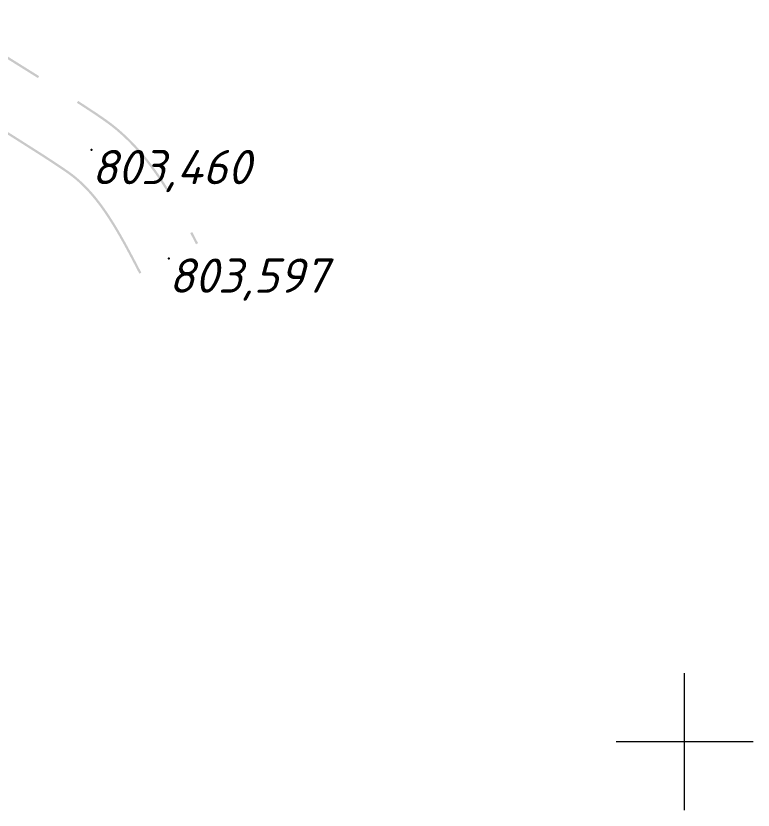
# Model space of a CAD drawing. Header units: metres. Extents: x 629572 to 645168, y 4785785 to 4790166.
# Drawn here: x 635270.7 to 635303, y 4787997 to 4788031.79 of the extents above; entities that cross this region are included whole.
import ezdxf

# ---------------------------------------------------------------- set-up
doc = ezdxf.new("R2010")
doc.units = ezdxf.units.M
doc.layers.get('0').update_dxf_attribs({"linetype": 'CONTINUOUS'})
for name, color, linetype in [('Дороги  грунтовые_полевые и лесные', 7, 'CONTINUOUS'), ('Нурсултан', 7, 'CONTINUOUS'), ('Сетка координатная', 7, 'CONTINUOUS')]:
    doc.layers.add(name, color=color, linetype=linetype)
doc.styles.add('ISOCPEUR', font='isocpeui.ttf')

# ---------------------------------------------------------------- blocks, each defined once
blk = doc.blocks.new('Крест')
at = {"color": 0, "linetype": 'Continuous', "lineweight": 0, "flags": 128}
for points in [[(0, -1), (0, 1)], [(-1, 0), (1, 0)]]:
    blk.add_lwpolyline(points, dxfattribs=at)

msp = doc.modelspace()

# ---------------------------------------------------------------- hatches: boundary and pattern name
at = {"layer": 'Дороги  грунтовые_полевые и лесные'}
for points in [[(635271.725, 4788029.146), (635270.637, 4788029.827), (635270.634, 4788029.829), (635270.631, 4788029.831), (635267.47, 4788031.786), (635267.417, 4788031.701), (635270.578, 4788029.746), (635270.581, 4788029.744), (635270.584, 4788029.742), (635271.672, 4788029.062)], [(635271.91, 4788025.713), (635271.788, 4788025.792), (635271.788, 4788025.792), (635271.778, 4788025.798), (635271.778, 4788025.798), (635270.581, 4788026.559), (635270.581, 4788026.559), (635270.573, 4788026.564), (635270.573, 4788026.564), (635269.158, 4788027.45), (635269.158, 4788027.45), (635269.155, 4788027.452), (635269.152, 4788027.454), (635269.152, 4788027.454), (635265.997, 4788029.405), (635265.944, 4788029.32), (635269.102, 4788027.367), (635270.523, 4788026.477), (635271.729, 4788025.711), (635271.855, 4788025.629)], [(635277.398, 4788024.165), (635277.156, 4788024.547), (635277.136, 4788024.578), (635277, 4788024.781), (635276.984, 4788024.804), (635276.844, 4788025.003), (635276.827, 4788025.028), (635276.684, 4788025.224), (635276.664, 4788025.25), (635276.517, 4788025.441), (635276.506, 4788025.455), (635276.495, 4788025.469), (635276.344, 4788025.656), (635276.32, 4788025.686), (635276.165, 4788025.868), (635276.139, 4788025.898), (635275.979, 4788026.076), (635275.95, 4788026.108), (635275.785, 4788026.28), (635275.754, 4788026.312), (635275.584, 4788026.479), (635275.55, 4788026.512), (635275.374, 4788026.674), (635275.337, 4788026.707), (635275.157, 4788026.862), (635275.117, 4788026.895), (635274.93, 4788027.045), (635274.905, 4788027.065), (635274.879, 4788027.084), (635274.638, 4788027.26), (635274.603, 4788027.285), (635274.265, 4788027.517), (635274.246, 4788027.529), (635273.819, 4788027.812), (635273.808, 4788027.819), (635273.433, 4788028.062), (635273.379, 4788027.978), (635273.753, 4788027.736), (635273.764, 4788027.728), (635274.19, 4788027.446), (635274.208, 4788027.434), (635274.546, 4788027.202), (635274.579, 4788027.179), (635274.82, 4788027.004), (635274.844, 4788026.986), (635274.868, 4788026.967), (635275.054, 4788026.817), (635275.091, 4788026.787), (635275.272, 4788026.631), (635275.307, 4788026.6), (635275.482, 4788026.439), (635275.514, 4788026.408), (635275.683, 4788026.241), (635275.713, 4788026.211), (635275.877, 4788026.038), (635275.904, 4788026.009), (635276.064, 4788025.832), (635276.089, 4788025.803), (635276.244, 4788025.621), (635276.267, 4788025.594), (635276.417, 4788025.406), (635276.428, 4788025.394), (635276.438, 4788025.381), (635276.585, 4788025.189), (635276.603, 4788025.165), (635276.746, 4788024.969), (635276.762, 4788024.946), (635276.902, 4788024.747), (635276.917, 4788024.725), (635277.053, 4788024.522), (635277.072, 4788024.493), (635277.314, 4788024.111)], [(635275.954, 4788021.013), (635275.744, 4788021.411), (635275.744, 4788021.411), (635275.737, 4788021.424), (635275.737, 4788021.424), (635275.517, 4788021.832), (635275.517, 4788021.832), (635275.506, 4788021.852), (635275.506, 4788021.852), (635275.287, 4788022.239), (635275.287, 4788022.24), (635275.279, 4788022.253), (635275.272, 4788022.266), (635275.272, 4788022.266), (635275.054, 4788022.632), (635275.055, 4788022.632), (635275.034, 4788022.665), (635275.034, 4788022.665), (635274.81, 4788023.018), (635274.811, 4788023.018), (635274.792, 4788023.047), (635274.791, 4788023.047), (635274.689, 4788023.199), (635274.689, 4788023.199), (635274.675, 4788023.221), (635274.674, 4788023.221), (635274.566, 4788023.375), (635274.566, 4788023.375), (635274.55, 4788023.399), (635274.55, 4788023.398), (635274.441, 4788023.546), (635274.442, 4788023.546), (635274.423, 4788023.571), (635274.423, 4788023.571), (635274.315, 4788023.712), (635274.315, 4788023.712), (635274.305, 4788023.725), (635274.295, 4788023.738), (635274.295, 4788023.738), (635274.187, 4788023.872), (635274.187, 4788023.872), (635274.164, 4788023.899), (635274.164, 4788023.899), (635274.056, 4788024.026), (635274.056, 4788024.026), (635274.032, 4788024.055), (635274.031, 4788024.054), (635273.923, 4788024.175), (635273.924, 4788024.175), (635273.897, 4788024.204), (635273.896, 4788024.204), (635273.788, 4788024.317), (635273.789, 4788024.318), (635273.759, 4788024.348), (635273.759, 4788024.347), (635273.65, 4788024.454), (635273.651, 4788024.454), (635273.619, 4788024.485), (635273.618, 4788024.484), (635273.51, 4788024.584), (635273.51, 4788024.585), (635273.476, 4788024.616), (635273.475, 4788024.615), (635273.366, 4788024.709), (635273.367, 4788024.71), (635273.33, 4788024.741), (635273.329, 4788024.74), (635273.228, 4788024.821), (635273.228, 4788024.822), (635273.204, 4788024.84), (635273.18, 4788024.859), (635273.179, 4788024.858), (635273.02, 4788024.975), (635273.02, 4788024.975), (635272.987, 4788024.998), (635272.987, 4788024.998), (635272.699, 4788025.195), (635272.7, 4788025.195), (635272.682, 4788025.207), (635272.682, 4788025.207), (635272.284, 4788025.47), (635272.284, 4788025.47), (635272.273, 4788025.477), (635272.273, 4788025.477), (635271.91, 4788025.713), (635271.855, 4788025.629), (635272.224, 4788025.39), (635272.635, 4788025.118), (635272.946, 4788024.905), (635273.143, 4788024.761), (635273.284, 4788024.648), (635273.426, 4788024.526), (635273.566, 4788024.397), (635273.702, 4788024.262), (635273.837, 4788024.121), (635273.969, 4788023.975), (635274.098, 4788023.822), (635274.226, 4788023.663), (635274.352, 4788023.499), (635274.477, 4788023.329), (635274.599, 4788023.153), (635274.717, 4788022.978), (635274.959, 4788022.596), (635275.193, 4788022.203), (635275.424, 4788021.793), (635275.653, 4788021.37), (635275.866, 4788020.966)], [(635278.606, 4788021.789), (635278.685, 4788021.83), (635278.453, 4788022.277), (635278.449, 4788022.285), (635278.431, 4788022.318), (635278.343, 4788022.272), (635278.361, 4788022.238), (635278.364, 4788022.231), (635278.597, 4788021.784)], [(635276.119, 4788020.496), (635276.201, 4788020.538), (635275.972, 4788020.979), (635275.972, 4788020.979), (635275.969, 4788020.986), (635275.969, 4788020.986), (635275.954, 4788021.013), (635275.866, 4788020.966), (635275.882, 4788020.936), (635276.113, 4788020.492)]]:
    msp.add_hatch(color=7, dxfattribs=at).paths.add_polyline_path(points)

# ---------------------------------------------------------------- linework, layer by layer
at = {"layer": 'Нурсултан', "color": 7}
for p in [(635274.024, 4788025.913, 16.783), (635277.399, 4788021.161, 16.92)]:
    msp.add_point(p, dxfattribs=at)

# ---------------------------------------------------------------- block references
at = {"layer": 'Сетка координатная', "color": 136, "linetype": 'Continuous', "true_color": 0x008080, "xscale": 3, "yscale": 3}
msp.add_blockref('Крест', (635300, 4788000), dxfattribs=at)

# ---------------------------------------------------------------- texts
at = {"layer": 'Нурсултан', "color": 251, "char_height": 1.5, "attachment_point": 1, "style": 'ISOCPEUR'}
for s, insert in [('803,460', (635274.024, 4788025.913, 16.783)), ('803,597', (635277.399, 4788021.161, 16.92))]:
    msp.add_mtext(s, dxfattribs=dict(at, insert=insert))

doc.saveas('drawing.dxf')
